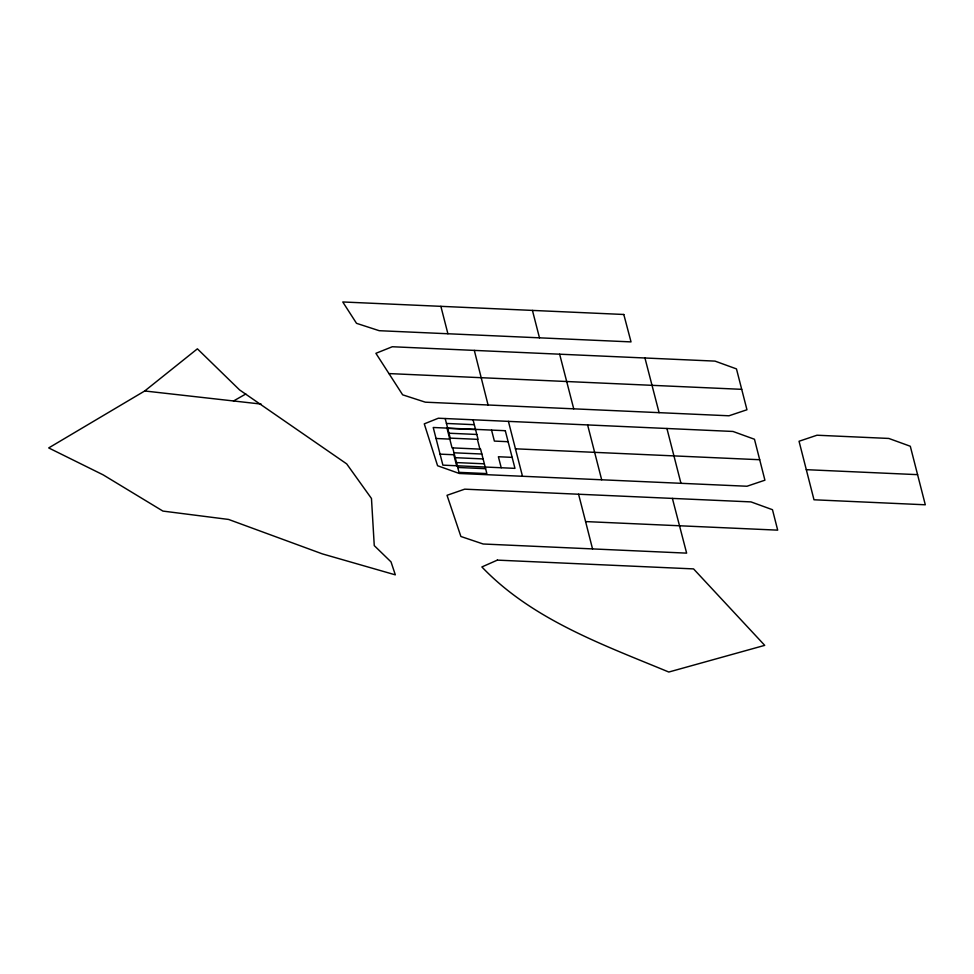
<?xml version="1.0" encoding="UTF-8"?>
<svg xmlns="http://www.w3.org/2000/svg" width="974" height="974" viewBox="0 0 974 974"><rect width="100%" height="100%" fill="white"/><g stroke="black" fill="none" stroke-linecap="round" stroke-linejoin="round"><path stroke-width="1.46" d="M144.724 390.976L197.393 348.826L239.58 389.917L346.683 463.88L371.471 498.481L374.26 545.61L391.024 561.901L395.334 574.855L322.37 553.889L228.598 519.446L162.914 511.082L103.159 474.862L48.7 447.93L144.724 390.976L261.129 404.076M233.456 401.02L245.813 393.995M388.955 373.578L402.639 394.823L425.334 402.177L728.966 415.788L746.961 409.762L736.466 368.903L715.013 361.111L392.291 346.744L375.903 353.318L388.955 373.578L741.713 389.332M446.445 423.447L474.314 424.688M447.699 428.341L475.568 429.583M448.953 433.223L476.822 434.465M449.538 438.093L478.076 439.359L473.06 419.794M436.048 438.495L449.793 439.104M508.124 441.709L494.378 441.088L491.553 430.082M515.429 448.807L759.696 459.728M453.981 452.788L481.838 454.03M806.289 469.675L917.581 474.655L925.3 504.788L813.996 499.784L799.045 441.259L816.991 435.22L888.812 438.446L910.3 446.25L917.581 474.655M440.065 454.14L453.811 454.748L456.636 465.755M512.141 457.354L498.396 456.745L501.22 467.751M455.235 457.683L483.104 458.924M456.489 462.577L484.358 463.819M457.743 467.459L485.612 468.701M522.514 476.274L459.302 473.474L437.582 465.742L424.274 423.86L438.337 418.223L732.984 431.458L754.473 439.25L764.919 480.194L746.973 486.245L522.49 476.262L508.416 421.377M578.58 494.232L585.593 521.577L777.69 530.148L772.479 509.706L750.991 501.902L464.708 489.167L447.029 495.303L460.897 536.491L483.177 544.003L686.633 553.135L672.389 498.396M659.094 412.659L644.946 357.994M559.648 354.207L573.735 408.837M680.96 483.323L666.922 428.487M587.614 424.932L601.676 479.792M532.437 310.414L539.474 337.82M477.406 439.335L479.914 449.111M440.869 306.335L447.906 333.753M445.191 418.552L450.219 438.117M452.727 447.894L458.998 472.353L486.866 473.595L480.584 449.148L452.046 447.87L446.969 428.097M585.593 521.577L592.533 548.91M474.314 350.397L488.071 404.989M497.361 560.123L481.874 566.953C532.254 619.647 603.064 644.751 668.809 672.036L764.724 645.36L693.561 568.901L497.361 560.123M623.798 314.48L342.763 301.964L356.521 323.331L379.215 330.697L631.03 341.898L623.798 314.48M505.299 430.703L433.223 427.489L442.89 465.146L514.966 468.36L505.299 430.703"/></g></svg>
